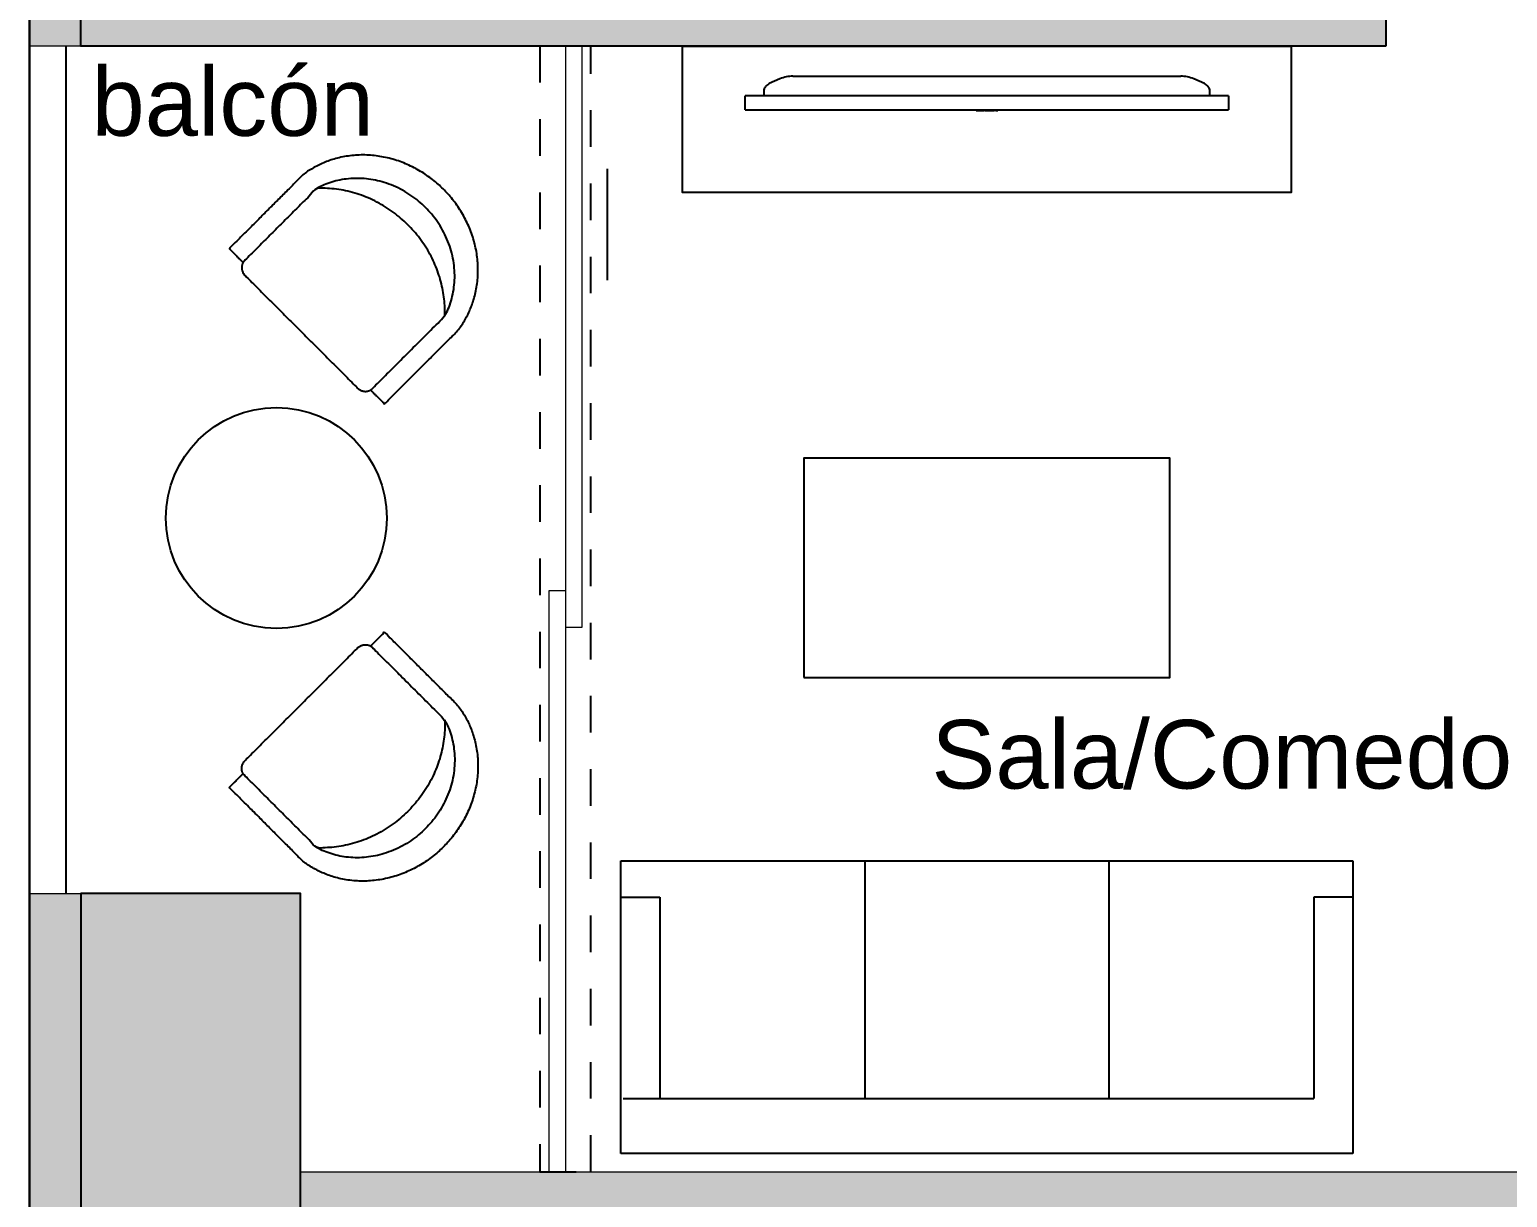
# Model space of a CAD drawing. Header units: metres. Extents: x -598 to 357, y -242 to 574.
# Drawn here: x -257.279 to -253.241, y 299.464 to 302.655 of the extents above; entities that cross this region are included whole.
import ezdxf

# ---------------------------------------------------------------- set-up
doc = ezdxf.new("R2010")
doc.units = ezdxf.units.M
doc.linetypes.add('xref_Nivel TIPICO$0$HIDDEN2', pattern=[0.1875, 0.125, -0.0625])
for name, color, linetype in [('APTOS_SPZ_MCH_N2 MUNI$0$DUCTOS', 1, 'Continuous'), ('APTOS_SPZ_MCH_N2 MUNI$0$Muebles', 1, 'Continuous'), ('MINUSV', 7, 'Continuous'), ('T-texto', 8, 'Continuous'), ('xref_Nivel PB$0$B-baranda', 2, 'Continuous'), ('xref_Nivel TIPICO$0$D-dintel mamposteria', 1, 'Continuous'), ('xref_Nivel TIPICO$0$H-hatch mamposteria', 8, 'Continuous'), ('xref_Nivel TIPICO$0$H-hatch tablayeso', 9, 'Continuous'), ('xref_Nivel TIPICO$0$M-muebles', 1, 'Continuous'), ('xref_Nivel TIPICO$0$M-muro tablayeso', 4, 'Continuous'), ('xref_Nivel TIPICO$0$V-ventana', 1, 'Continuous')]:
    doc.layers.add(name, color=color, linetype=linetype)
doc.layers.add('Muro Mamspoteria', color=5, linetype='Continuous', lineweight=9)
doc.layers.add('xref_Nivel TIPICO$0$P-puerta', color=1, linetype='Continuous', lineweight=18)
doc.styles.get("Standard").update_dxf_attribs({"font": 'arial.ttf'})

# ---------------------------------------------------------------- blocks, each defined once
blk = doc.blocks.new('columna')
at = {"true_color": 0x939598}
h = blk.add_hatch(color=252, dxfattribs=at)
h.dxf.hatch_style = 1
h.paths.add_polyline_path([(154.7475, 259.8959), (155.6475, 259.8959), (155.6475, 259.2959), (154.7475, 259.2959)])
at = {"color": 252, "true_color": 0x939598}
blk.add_lwpolyline([(154.7475, 259.8959), (155.6475, 259.8959), (155.6475, 259.2959), (154.7475, 259.2959), (154.7475, 259.8959)], dxfattribs=at)
blk = doc.blocks.new('silla')
at = {"layer": 'APTOS_SPZ_MCH_N2 MUNI$0$Muebles'}
for points, weights, knots in [([(-124.698, 276.465), (-124.698, 276.4383), (-124.698, 276.4116), (-124.5567, 276.4116), (-124.4153, 276.4116), (-124.1708, 276.4416), (-124.1694, 276.7101), (-124.1681, 276.9786), (-124.4123, 277.0115), (-124.5552, 277.0115), (-124.698, 277.0115), (-124.698, 276.9851), (-124.698, 276.9586)], [1, 1, 1, 1, 1, 0.747428878724, 1, 0.747428878724, 1, 1, 1, 1, 1], [0, 0, 0, 1, 1, 2, 2, 3.453226, 3.453226, 4.906452, 4.906452, 5.906452, 5.906452, 6.906452, 6.906452, 6.906452]), ([(-124.4123, 276.4645), (-124.3069, 276.5613), (-124.3069, 276.7116), (-124.3069, 276.8619), (-124.4123, 276.9586), (-124.5521, 276.9586), (-124.6919, 276.9586), (-124.7033, 276.9586), (-124.7113, 276.9498), (-124.7194, 276.941), (-124.7194, 276.9286), (-124.7194, 276.7116), (-124.7194, 276.4945), (-124.7194, 276.4645), (-124.6919, 276.4645), (-124.5521, 276.4645), (-124.4123, 276.4645), (-124.2394, 276.516), (-124.2394, 276.7116), (-124.2394, 276.9072), (-124.4123, 276.9586)], [1, 0.906586410907, 1, 0.906586410907, 1, 1, 1, 0.923879532511, 1, 0.923879532511, 1, 1, 1, 0.707106781189, 1, 1, 1, 0.794674166831, 1, 0.794674166831, 1], [0, 0, 0, 0.871345, 0.871345, 1.74269, 1.74269, 2.74269, 2.74269, 3.528088, 3.528088, 4.313487, 4.313487, 5.313487, 5.313487, 6.884283, 6.884283, 7.884283, 7.884283, 9.188934, 9.188934, 10.493586, 10.493586, 10.493586])]:
    blk.add_rational_spline(points, weights, degree=2, knots=knots, dxfattribs=at)
blk = doc.blocks.new('*U268')
at = {"layer": 'xref_Nivel TIPICO$0$D-dintel mamposteria', "linetype": 'xref_Nivel TIPICO$0$HIDDEN2', "ltscale": 0.5}
blk.add_lwpolyline([(0.14, 0), (0, 0), (0, 3.0756), (0.14, 3.0756)], close=True, dxfattribs=at)
blk = doc.blocks.new('xref_Nivel TIPICO$0$Television_Panasonic_54quot_Plasma_Wall_Mounted_10523 - Television_Panasonic_54quot_Plasma_Wall_Mounted_10523-13820842-AMUEBLADAS N8 _18_34')
at = {"layer": 'xref_Nivel TIPICO$0$M-muebles'}
for p, q in [((-0.6604, 0.2423), (0.6604, 0.2423)), ((-0.6604, 0.2423), (-0.6604, 0.2042)), ((-0.0293, 0.2439), (-0.0258, 0.2439)), ((-0.0293, 0.2439), (-0.0293, 0.2423)), ((-0.0281, 0.2439), (-0.0257, 0.2439)), ((-0.0281, 0.2439), (-0.0281, 0.2423)), ((-0.0258, 0.2439), (-0.0244, 0.2439)), ((-0.0258, 0.2439), (-0.0258, 0.2423)), ((-0.0258, 0.2439), (-0.0258, 0.2423)), ((-0.0257, 0.2439), (-0.024, 0.2439)), ((-0.0257, 0.2439), (-0.0257, 0.2423)), ((-0.0257, 0.2439), (-0.0257, 0.2423)), ((-0.0245, 0.2439), (-0.0245, 0.2423)), ((-0.0244, 0.2439), (-0.0233, 0.2439)), ((-0.0244, 0.2439), (-0.0244, 0.2423)), ((-0.024, 0.2439), (-0.0234, 0.2439)), ((-0.024, 0.2423), (-0.024, 0.2439)), ((-0.0237, 0.2439), (-0.0237, 0.2423)), ((-0.0234, 0.2439), (-0.0234, 0.2423)), ((-0.0233, 0.2439), (-0.0226, 0.2439)), ((-0.0233, 0.2439), (-0.0233, 0.2423)), ((-0.023, 0.2439), (-0.023, 0.2423)), ((-0.0226, 0.2439), (-0.0223, 0.2439)), ((-0.0226, 0.2439), (-0.0226, 0.2423)), ((-0.0223, 0.2439), (-0.0223, 0.2423)), ((-0.0211, 0.2439), (-0.0209, 0.2439)), ((-0.0211, 0.2439), (-0.0211, 0.2423)), ((-0.021, 0.2439), (-0.0204, 0.2439)), ((-0.021, 0.2439), (-0.021, 0.2423)), ((-0.0209, 0.2439), (-0.0203, 0.2439)), ((-0.0209, 0.2439), (-0.0209, 0.2423)), ((-0.0205, 0.2439), (-0.0205, 0.2423)), ((-0.0204, 0.2439), (-0.0194, 0.2439)), ((-0.0204, 0.2439), (-0.0204, 0.2423)), ((-0.0203, 0.2439), (-0.0195, 0.2439)), ((-0.0203, 0.2439), (-0.0203, 0.2423)), ((-0.0198, 0.2439), (-0.0198, 0.2423)), ((-0.0195, 0.2439), (-0.0185, 0.2439)), ((-0.0195, 0.2439), (-0.0195, 0.2423)), ((-0.0194, 0.2439), (-0.0179, 0.2439)), ((-0.0194, 0.2439), (-0.0194, 0.2423)), ((-0.0193, 0.2439), (-0.0186, 0.2439)), ((-0.0193, 0.2439), (-0.0193, 0.2423)), ((-0.0192, 0.2439), (-0.0192, 0.2423)), ((-0.0188, 0.2439), (-0.0188, 0.2423)), ((-0.0186, 0.2439), (-0.0174, 0.2439)), ((-0.0186, 0.2439), (-0.0186, 0.2423)), ((-0.0185, 0.2439), (-0.0164, 0.2439)), ((-0.0185, 0.2439), (-0.0185, 0.2423)), ((-0.0183, 0.2439), (-0.0183, 0.2423)), ((-0.018, 0.2439), (-0.018, 0.2423)), ((-0.0179, 0.2439), (-0.0165, 0.2439)), ((-0.0179, 0.2439), (-0.0179, 0.2423)), ((-0.0175, 0.2439), (-0.0175, 0.2423)), ((-0.0174, 0.2439), (-0.0166, 0.2439)), ((-0.0174, 0.2439), (-0.0174, 0.2423)), ((-0.0167, 0.2439), (-0.0167, 0.2423)), ((-0.0166, 0.2439), (-0.0164, 0.2439)), ((-0.0166, 0.2439), (-0.0166, 0.2423)), ((-0.0165, 0.2439), (-0.0157, 0.2439)), ((-0.0165, 0.2439), (-0.0165, 0.2423)), ((-0.0164, 0.2423), (-0.0164, 0.2439)), ((-0.0164, 0.2423), (-0.0164, 0.2439)), ((-0.0164, 0.2439), (-0.0164, 0.2423)), ((-0.0161, 0.2439), (-0.0161, 0.2423)), ((-0.0157, 0.2439), (-0.0153, 0.2439)), ((-0.0157, 0.2439), (-0.0157, 0.2423)), ((-0.0153, 0.2439), (-0.0152, 0.2439)), ((-0.0153, 0.2439), (-0.0153, 0.2423)), ((-0.0152, 0.2439), (-0.0152, 0.2439)), ((-0.0152, 0.2439), (-0.0149, 0.2439)), ((-0.0152, 0.2439), (-0.0152, 0.2423)), ((-0.0152, 0.2439), (-0.0152, 0.2423)), ((-0.0152, 0.2439), (-0.0152, 0.2423)), ((-0.0149, 0.2439), (-0.0149, 0.2423)), ((-0.0136, 0.2439), (-0.0125, 0.2439)), ((-0.0136, 0.2439), (-0.0136, 0.2423)), ((-0.0125, 0.2439), (-0.0103, 0.2439)), ((-0.0125, 0.2439), (-0.0125, 0.2423)), ((-0.0125, 0.2439), (-0.0125, 0.2423)), ((-0.0119, 0.2439), (-0.0119, 0.2423)), ((-0.0106, 0.2439), (-0.0106, 0.2423)), ((-0.0103, 0.2439), (-0.0092, 0.2439)), ((-0.0103, 0.2439), (-0.0103, 0.2423)), ((-0.0094, 0.2439), (-0.0094, 0.2423)), ((-0.0092, 0.2439), (-0.0085, 0.2439)), ((-0.0092, 0.2439), (-0.0092, 0.2423)), ((-0.0085, 0.2439), (-0.0081, 0.2439)), ((-0.0085, 0.2439), (-0.0085, 0.2423)), ((-0.0081, 0.2439), (-0.0081, 0.2439)), ((-0.0081, 0.2439), (-0.0081, 0.2423)), ((-0.0081, 0.2439), (-0.0081, 0.2423)), ((-0.0067, 0.2439), (-0.0065, 0.2439)), ((-0.0067, 0.2439), (-0.0067, 0.2423)), ((-0.0066, 0.2439), (-0.0061, 0.2439)), ((-0.0066, 0.2439), (-0.0066, 0.2423)), ((-0.0065, 0.2439), (-0.0059, 0.2439)), ((-0.0065, 0.2439), (-0.0065, 0.2423)), ((-0.0061, 0.2439), (-0.0051, 0.2439)), ((-0.0061, 0.2439), (-0.0061, 0.2423)), ((-0.0061, 0.2439), (-0.0061, 0.2423)), ((-0.0059, 0.2439), (-0.0051, 0.2439)), ((-0.0059, 0.2439), (-0.0059, 0.2423)), ((-0.0054, 0.2439), (-0.0054, 0.2423)), ((-0.0051, 0.2439), (-0.0041, 0.2439)), ((-0.0051, 0.2439), (-0.0035, 0.2439)), ((-0.0051, 0.2439), (-0.0051, 0.2423)), ((-0.0051, 0.2439), (-0.0051, 0.2423)), ((-0.005, 0.2439), (-0.0042, 0.2439)), ((-0.005, 0.2439), (-0.005, 0.2423)), ((-0.0049, 0.2439), (-0.0049, 0.2423)), ((-0.0044, 0.2439), (-0.0044, 0.2423)), ((-0.0042, 0.2439), (-0.003, 0.2439)), ((-0.0042, 0.2439), (-0.0042, 0.2423)), ((-0.0041, 0.2439), (-0.0021, 0.2439)), ((-0.0041, 0.2439), (-0.0041, 0.2423)), ((-0.0039, 0.2439), (-0.0039, 0.2423)), ((-0.0037, 0.2439), (-0.0037, 0.2423)), ((-0.0035, 0.2439), (-0.0021, 0.2439)), ((-0.0035, 0.2439), (-0.0035, 0.2423)), ((-0.0032, 0.2439), (-0.0032, 0.2423)), ((-0.003, 0.2439), (-0.0022, 0.2439)), ((-0.003, 0.2439), (-0.003, 0.2423)), ((-0.0024, 0.2439), (-0.0024, 0.2423)), ((-0.0022, 0.2439), (-0.0021, 0.2439)), ((-0.0022, 0.2439), (-0.0022, 0.2423)), ((-0.0021, 0.2439), (-0.0013, 0.2439)), ((-0.0021, 0.2423), (-0.0021, 0.2439)), ((-0.0021, 0.2423), (-0.0021, 0.2439)), ((-0.0021, 0.2439), (-0.0021, 0.2423)), ((-0.0021, 0.2439), (-0.0021, 0.2423)), ((-0.0018, 0.2439), (-0.0018, 0.2423)), ((-0.0013, 0.2439), (-0.0009, 0.2439)), ((-0.0013, 0.2439), (-0.0013, 0.2423)), ((-0.0009, 0.2439), (-0.0009, 0.2439)), ((-0.0009, 0.2439), (-0.0008, 0.2439)), ((-0.0009, 0.2439), (-0.0009, 0.2423)), ((-0.0009, 0.2439), (-0.0009, 0.2423)), ((-0.0009, 0.2439), (-0.0009, 0.2423)), ((-0.0008, 0.2439), (-0.0006, 0.2439)), ((-0.0008, 0.2439), (-0.0008, 0.2423)), ((-0.0006, 0.2439), (-0.0006, 0.2423)), ((0.0003, 0.2439), (0.0015, 0.2439)), ((0.0003, 0.2423), (0.0003, 0.2439)), ((0.0004, 0.2439), (0.0007, 0.2439)), ((0.0004, 0.2439), (0.0004, 0.2423)), ((0.0007, 0.2439), (0.0012, 0.2439)), ((0.0007, 0.2439), (0.0007, 0.2423)), ((0.0007, 0.2439), (0.0007, 0.2423)), ((0.0012, 0.2439), (0.002, 0.2439)), ((0.0012, 0.2439), (0.0012, 0.2423)), ((0.0012, 0.2439), (0.0012, 0.2423)), ((0.0015, 0.2439), (0.002, 0.2439)), ((0.0015, 0.2439), (0.0015, 0.2423)), ((0.0015, 0.2439), (0.0015, 0.2423)), ((0.0019, 0.2439), (0.0032, 0.2439)), ((0.0019, 0.2439), (0.0019, 0.2423)), ((0.002, 0.2439), (0.0033, 0.2439)), ((0.002, 0.2439), (0.003, 0.2439)), ((0.002, 0.2439), (0.002, 0.2423)), ((0.002, 0.2439), (0.002, 0.2423)), ((0.003, 0.2439), (0.0044, 0.2439)), ((0.003, 0.2439), (0.003, 0.2423)), ((0.0031, 0.2439), (0.0031, 0.2423)), ((0.0032, 0.2439), (0.0049, 0.2439)), ((0.0032, 0.2439), (0.0032, 0.2423)), ((0.0032, 0.2439), (0.0032, 0.2423)), ((0.0032, 0.2439), (0.0032, 0.2423)), ((0.0033, 0.2439), (0.0044, 0.2439)), ((0.0033, 0.2439), (0.0033, 0.2423)), ((0.0041, 0.2439), (0.0041, 0.2423)), ((0.0044, 0.2439), (0.0053, 0.2439)), ((0.0044, 0.2439), (0.0044, 0.2423)), ((0.0044, 0.2439), (0.0044, 0.2423)), ((0.0045, 0.2439), (0.0045, 0.2423)), ((0.0047, 0.2439), (0.0047, 0.2423)), ((0.0049, 0.2439), (0.0057, 0.2439)), ((0.0049, 0.2439), (0.0049, 0.2423)), ((0.0053, 0.2439), (0.0057, 0.2439)), ((0.0053, 0.2439), (0.0053, 0.2423)), ((0.0057, 0.2439), (0.006, 0.2439)), ((0.0057, 0.2439), (0.0057, 0.2423)), ((0.0057, 0.2439), (0.0057, 0.2423)), ((0.0057, 0.2439), (0.0057, 0.2423)), ((0.006, 0.2439), (0.006, 0.2423)), ((0.007, 0.2439), (0.008, 0.2439)), ((0.007, 0.2423), (0.007, 0.2439)), ((0.0079, 0.2439), (0.0079, 0.2423)), ((0.008, 0.2439), (0.0101, 0.2439)), ((0.008, 0.2439), (0.008, 0.2423)), ((0.0082, 0.2439), (0.0087, 0.2439)), ((0.0082, 0.2439), (0.0082, 0.2423)), ((0.0087, 0.2439), (0.0101, 0.2439)), ((0.0087, 0.2439), (0.0087, 0.2423)), ((0.0087, 0.2439), (0.0087, 0.2423)), ((0.0101, 0.2439), (0.0123, 0.2439)), ((0.0101, 0.2439), (0.0115, 0.2439)), ((0.0101, 0.2423), (0.0101, 0.2439)), ((0.0101, 0.2439), (0.0101, 0.2423)), ((0.0101, 0.2439), (0.0101, 0.2423)), ((0.0101, 0.2439), (0.0101, 0.2423)), ((0.0115, 0.2439), (0.012, 0.2439)), ((0.0115, 0.2439), (0.0115, 0.2423)), ((0.0115, 0.2439), (0.0115, 0.2423)), ((0.0117, 0.2439), (0.0117, 0.2423)), ((0.012, 0.2439), (0.012, 0.2423)), ((0.0123, 0.2439), (0.0132, 0.2439)), ((0.0123, 0.2439), (0.0123, 0.2423)), ((0.0128, 0.2439), (0.0128, 0.2423)), ((0.0132, 0.2439), (0.0132, 0.2423)), ((0.0145, 0.2439), (0.0157, 0.2439)), ((0.0145, 0.2439), (0.0145, 0.2423)), ((0.0157, 0.2439), (0.0178, 0.2439)), ((0.0157, 0.2439), (0.0157, 0.2423)), ((0.0157, 0.2439), (0.0157, 0.2423)), ((0.0162, 0.2439), (0.0162, 0.2423)), ((0.0175, 0.2439), (0.0175, 0.2423)), ((0.0178, 0.2439), (0.0189, 0.2439)), ((0.0178, 0.2439), (0.0178, 0.2423)), ((0.0188, 0.2439), (0.0188, 0.2423)), ((0.0189, 0.2439), (0.0197, 0.2439)), ((0.0189, 0.2439), (0.0189, 0.2423)), ((0.0197, 0.2439), (0.02, 0.2439)), ((0.0197, 0.2439), (0.0197, 0.2423)), ((0.02, 0.2439), (0.0201, 0.2439)), ((0.02, 0.2439), (0.02, 0.2423)), ((0.0201, 0.2439), (0.0201, 0.2423)), ((0.0217, 0.2439), (0.0229, 0.2439)), ((0.0217, 0.2439), (0.0229, 0.2439)), ((0.0217, 0.2439), (0.0217, 0.2423)), ((0.0217, 0.2439), (0.0217, 0.2423)), ((0.0229, 0.2439), (0.0229, 0.2423)), ((0.0229, 0.2439), (0.0229, 0.2423)), ((0.0243, 0.2439), (0.0247, 0.2439)), ((0.0243, 0.2439), (0.0243, 0.2423)), ((0.0247, 0.2439), (0.0258, 0.2439)), ((0.0247, 0.2439), (0.0247, 0.2423)), ((0.0252, 0.2439), (0.0252, 0.2423)), ((0.0255, 0.2439), (0.026, 0.2439)), ((0.0255, 0.2439), (0.0255, 0.2423)), ((0.0258, 0.2439), (0.0274, 0.2439)), ((0.0258, 0.2439), (0.0258, 0.2423)), ((0.026, 0.2439), (0.0273, 0.2439)), ((0.026, 0.2439), (0.026, 0.2423)), ((0.026, 0.2439), (0.026, 0.2423)), ((0.0273, 0.2439), (0.0285, 0.2439)), ((0.0273, 0.2439), (0.0273, 0.2423)), ((0.0274, 0.2439), (0.0292, 0.2439)), ((0.0274, 0.2439), (0.0274, 0.2423)), ((0.0274, 0.2439), (0.0274, 0.2423)), ((0.0274, 0.2439), (0.0274, 0.2423)), ((0.0283, 0.2439), (0.0283, 0.2423)), ((0.0285, 0.2439), (0.029, 0.2439)), ((0.0285, 0.2439), (0.0285, 0.2423)), ((0.0289, 0.2439), (0.0289, 0.2423)), ((0.029, 0.2439), (0.0302, 0.2439)), ((0.029, 0.2423), (0.029, 0.2439)), ((0.0292, 0.2439), (0.03, 0.2439)), ((0.0292, 0.2439), (0.0292, 0.2423)), ((0.0292, 0.2439), (0.0292, 0.2423)), ((0.03, 0.2439), (0.03, 0.2423)), ((0.0302, 0.2439), (0.0302, 0.2423)), ((0.6604, 0.2042), (0.6604, 0.2423)), ((0.6604, 0.2042), (-0.6604, 0.2042)), ((-0.6096, 0.1941), (-0.6096, 0.2042)), ((0.6096, 0.2042), (0.6096, 0.1941)), ((-0.5652, 0.1582), (-0.5943, 0.1708)), ((0.5943, 0.1708), (0.5652, 0.1582)), ((-0.5297, 0.1508), (0.5297, 0.1508))]:
    blk.add_line(p, q, dxfattribs=at)
for points, knots in [([(-0.5943, 0.1708), (-0.5961, 0.1716), (-0.5996, 0.1736), (-0.6031, 0.177), (-0.6055, 0.1802), (-0.6075, 0.1836), (-0.6091, 0.1882), (-0.6096, 0.1922), (-0.6096, 0.1941)], [0, 0, 0, 0, 0.2, 0.4, 0.5, 0.6, 0.8, 1, 1, 1, 1]), ([(0.6096, 0.1941), (0.6096, 0.1922), (0.6091, 0.1882), (0.6075, 0.1836), (0.6055, 0.1802), (0.6031, 0.177), (0.5995, 0.1736), (0.5962, 0.1716), (0.5943, 0.1708)], [-1, -1, -1, -1, -0.8, -0.6, -0.5, -0.4, -0.2, 0, 0, 0, 0])]:
    blk.add_open_spline(points, degree=3, knots=knots, dxfattribs=at)
for points in [[(-0.5297, 0.1508), (-0.5358, 0.1508), (-0.548, 0.1521), (-0.5596, 0.1557), (-0.5652, 0.1582)], [(0.5652, 0.1582), (0.5595, 0.1557), (0.548, 0.1521), (0.5359, 0.1508), (0.5297, 0.1508)]]:
    blk.add_open_spline(points, degree=3, dxfattribs=at)
blk = doc.blocks.new('xref_Nivel TIPICO$0$SILLONES')
at = {"layer": 'xref_Nivel TIPICO$0$M-muebles'}
for p, q in [((-1.0524, 0.524), (-1.0524, -0.276)), ((0.9476, -0.276), (0.9476, 0.524)), ((-0.9458, -0.176), (-0.9458, 0.374)), ((-0.3858, -0.276), (-0.3858, 0.374)), ((0.2809, -0.276), (0.2809, 0.374)), ((0.8409, -0.176), (0.8409, 0.374)), ((-1.0524, -0.176), (-0.9458, -0.176)), ((0.9476, -0.176), (0.8409, -0.176)), ((-1.0524, -0.276), (0.9476, -0.276))]:
    blk.add_line(p, q, dxfattribs=at)
for points in [[(0.9476, 0.524), (-1.0524, 0.524)], [(-1.0458, 0.374), (0.8409, 0.374)]]:
    blk.add_lwpolyline(points, dxfattribs=at)
blk = doc.blocks.new('*U261')
at = {"layer": 'xref_Nivel TIPICO$0$H-hatch tablayeso', "transparency": 33554559}
h = blk.add_hatch(color=256, dxfattribs=at)
h.dxf.hatch_style = 1
h.paths.add_polyline_path([(0, 90), (0, 0), (3565, 0), (3565, 90)])
at = {"layer": 'xref_Nivel TIPICO$0$M-muro tablayeso'}
blk.add_lwpolyline([(3565, 0), (0, 0), (0, 90), (3565, 90), (3565, 0)], dxfattribs=at)

msp = doc.modelspace()

# ---------------------------------------------------------------- hatches: boundary and pattern name
at = {"layer": 'xref_Nivel TIPICO$0$H-hatch mamposteria', "transparency": 33554585}
h = msp.add_hatch(color=256, dxfattribs=at)
h.dxf.hatch_style = 1
h.paths.add_polyline_path([(-243.8209, 300.2734), (-243.6809, 300.2734), (-243.6809, 301.9595), (-243.8209, 301.9595)], flags=17)
h.paths.add_polyline_path([(-242.6778, 304.9192), (-242.6788, 307.7945), (-242.8188, 307.7945), (-242.8178, 304.9192)])
h.paths.add_polyline_path([(-243.7788, 291.8835), (-243.7788, 291.6835), (-244.0782, 291.6827), (-244.0782, 291.713), (-244.0982, 291.7139), (-244.0603, 291.8827)], flags=17)
h.paths.add_polyline_path([(-251.5387, 299.3945), (-251.5387, 299.5345), (-256.5387, 299.5345), (-256.5387, 299.3945)], flags=17)
h.paths.add_polyline_path([(-250.6387, 299.5345), (-250.6387, 299.3945), (-249.5787, 299.3945), (-249.5787, 295.7822), (-249.4387, 295.7822), (-249.4387, 300.2945), (-249.5787, 300.2945), (-249.5787, 299.5345)], flags=17)
h.paths.add_polyline_path([(-257.2787, 303.2953), (-257.1387, 303.2953), (-257.1387, 302.6101), (-257.2787, 302.6101)])
h.paths.add_polyline_path([(-257.1387, 303.8953), (-257.2787, 303.8953), (-257.2787, 308.8345), (-256.5387, 308.8345), (-256.5387, 308.6945), (-257.1387, 308.6945)])
h.paths.add_polyline_path([(-248.4448, 308.3045), (-248.4448, 308.4445), (-243.8788, 308.4445), (-243.8788, 308.3045)], flags=17)
h.paths.add_polyline_path([(-254.1337, 308.6945), (-254.1337, 308.8345), (-253.6587, 308.8345), (-253.6587, 308.6945)])
h.paths.add_polyline_path([(-257.2787, 300.2945), (-257.1387, 300.2945), (-257.1387, 299.3945), (-257.2787, 299.3945)])
h.paths.add_polyline_path([(-257.1387, 285.3959), (-257.2787, 285.3959), (-257.2787, 286.9289), (-256.0637, 286.9289), (-256.0637, 286.7889), (-257.1387, 286.7889)])
h.paths.add_polyline_path([(-257.1387, 280.3422), (-257.2787, 280.3422), (-257.2787, 282.4959), (-257.1387, 282.4959)])
h.paths.add_polyline_path([(-251.5387, 279.1284), (-251.6787, 279.1284), (-251.6787, 278.0199), (-253.0387, 278.0199), (-253.0387, 277.8799), (-251.6787, 277.8799), (-251.6787, 276.4718), (-251.1587, 276.4718), (-251.1587, 276.6118), (-251.5387, 276.6118)])
h.paths.add_polyline_path([(-247.1472, 288.8545), (-247.1472, 288.7145), (-249.4387, 288.7145), (-249.4387, 276.4718), (-249.9587, 276.4718), (-249.9587, 276.6118), (-249.5787, 276.6118), (-249.5787, 288.8545)])
h.paths.add_polyline_path([(-256.5387, 278.0199), (-256.5387, 277.8799), (-257.2787, 277.8799), (-257.2787, 279.3422), (-257.1387, 279.3422), (-257.1387, 278.0199)])
h.paths.add_polyline_path([(-257.2787, 284.3959), (-257.2777, 283.4959), (-257.1377, 283.4959), (-257.1387, 284.3959)])
h.paths.add_polyline_path([(-257.1387, 293.8359), (-257.2787, 293.8359), (-257.2787, 292.6835), (-257.1387, 292.6835)], flags=17)
h.paths.add_polyline_path([(-257.2787, 296.3689), (-255.745, 296.3689), (-255.745, 296.2289), (-257.1387, 296.2289), (-257.1377, 294.8359), (-257.2777, 294.8359)])
edge = h.paths.add_edge_path()
edge.add_line((-242.6783, 304.3505), (-242.8188, 304.3505))
edge.add_line((-242.8188, 304.3505), (-242.8188, 303.9995))
edge.add_line((-242.8188, 303.9995), (-244.4817, 303.9995))
edge.add_line((-244.4817, 303.9995), (-244.4817, 303.8595))
edge.add_line((-244.4817, 303.8595), (-242.6788, 303.8595))
edge.add_line((-242.6788, 303.8595), (-242.6788, 304.3505))
edge.add_line((-257.2777, 284.3959), (-257.1377, 284.3959))
edge.add_line((-242.6788, 290.9835), (-242.6788, 289.234))
edge.add_line((-242.6788, 289.234), (-245.489, 289.234))
edge.add_line((-247.6472, 289.8545), (-247.7872, 289.8545))
edge.add_line((-248.4448, 308.3065), (-248.4448, 308.4465))
edge.add_line((-243.4387, 277.32), (-243.4387, 277.46))
edge.add_line((-242.8191, 280.6731), (-242.6811, 280.6731))
edge.add_line((-242.8191, 281.2731), (-242.6815, 281.2731))
edge.add_line((-244.8918, 293.734), (-245.489, 293.734))
edge.add_line((-245.489, 293.734), (-245.489, 296.094))
edge.add_line((-245.489, 296.094), (-247.7872, 296.094))
edge.add_line((-247.7872, 296.094), (-247.7872, 296.334))
edge.add_line((-245.0642, 291.6835), (-245.0642, 291.7139))
edge.add_line((-245.0642, 291.7139), (-245.0462, 291.7139))
edge.add_line((-245.0462, 291.7139), (-245.0823, 291.8835))
edge.add_line((-243.8128, 293.934), (-242.8864, 293.934))
edge.add_line((-242.8864, 293.934), (-242.8864, 296.034))
edge.add_line((-242.8864, 296.034), (-245.289, 296.034))
edge.add_line((-245.289, 296.034), (-245.289, 293.934))
edge.add_line((-245.289, 293.934), (-244.8737, 293.934))
edge.add_line((-247.7872, 296.334), (-247.6472, 296.334))
edge.add_line((-247.6472, 296.334), (-247.6472, 296.234))
edge.add_line((-247.6472, 296.234), (-242.6788, 296.234))
edge.add_line((-242.6788, 296.234), (-242.6788, 293.734))
edge.add_line((-242.6788, 293.734), (-243.795, 293.734))
edge.add_line((-243.4387, 277.32), (-243.4387, 277.46))
edge.add_line((-243.4387, 277.46), (-242.8191, 277.46))
edge.add_line((-242.8191, 277.46), (-242.8191, 280.6731))
edge.add_line((-242.6811, 280.6731), (-242.6791, 277.32))
edge.add_line((-242.682, 281.2731), (-242.682, 282.1439))
edge.add_line((-242.682, 282.1439), (-242.8191, 282.1439))
edge.add_line((-242.6791, 277.32), (-243.4387, 277.32))
edge.add_line((-242.8191, 282.1439), (-242.8191, 281.2731))
edge.add_line((-242.6864, 290.9835), (-242.8864, 290.9835))
edge.add_line((-247.6472, 289.8545), (-247.6472, 291.1267))
edge.add_line((-247.6472, 291.1267), (-245.489, 291.1267))
edge.add_line((-245.489, 291.1267), (-245.489, 289.234))
edge.add_line((-245.489, 291.2667), (-247.7872, 291.2667))
edge.add_line((-247.7872, 291.2667), (-247.7872, 289.8545))
edge.add_line((-245.0823, 291.8835), (-245.489, 291.8835))
edge.add_line((-245.489, 291.8835), (-245.489, 291.2667))
edge.add_line((-245.289, 291.6835), (-245.0642, 291.6835))
edge.add_line((-242.8864, 290.9835), (-242.8864, 289.434))
edge.add_line((-242.8864, 289.434), (-245.289, 289.434))
edge.add_line((-245.289, 289.434), (-245.289, 291.6835))
h.paths.add_polyline_path([(-252.5387, 308.6945), (-252.5387, 308.8345), (-253.0587, 308.8345), (-253.0587, 308.6945)])
h.paths.add_polyline_path([(-251.5387, 308.8345), (-251.5387, 308.6945), (-249.5787, 308.6945), (-249.5787, 301.2945), (-249.4387, 301.2945), (-249.4387, 308.3045), (-249.0448, 308.3045), (-249.0448, 308.4445), (-249.4387, 308.4445), (-249.4387, 308.8345)])
h.paths.add_polyline_path([(-257.2775, 290.9835), (-257.1376, 290.9835), (-257.1364, 291.8835), (-257.2764, 291.8835)], flags=17)
h.paths.add_polyline_path([(-257.2785, 290.0945), (-249.5787, 290.0945), (-249.5787, 294.7822), (-249.4387, 294.7822), (-249.4387, 289.8545), (-249.5787, 289.8545), (-249.5787, 289.9545), (-257.2787, 289.9545)])
h.paths.add_polyline_path([(-249.4404, 282.4704), (-249.4387, 282.3304), (-242.6825, 282.3304), (-242.6825, 282.9439), (-242.6825, 282.9439), (-242.6834, 284.3959), (-242.8191, 284.3959), (-242.8208, 282.4704)], flags=16)
h.paths.add_polyline_path([(-247.7872, 302.3005), (-248.3387, 302.3026), (-248.3387, 302.1626), (-247.7872, 302.1605), (-247.7872, 297.334), (-247.6472, 297.334), (-247.6472, 300.9909), (-244.7209, 300.9909), (-244.7209, 301.1309), (-247.6472, 301.1309), (-247.6472, 305.3015), (-246.8109, 305.3015), (-246.8109, 305.4415), (-248.3387, 305.4415), (-248.3387, 305.3015), (-247.7872, 305.3015)], flags=17)

# ---------------------------------------------------------------- linework, layer by layer
at = {"layer": 'APTOS_SPZ_MCH_N2 MUNI$0$DUCTOS'}
msp.add_lwpolyline([(-249.4387, 282.3303), (-242.6791, 282.3304), (-242.681, 283.7395), (-242.1853, 283.7398), (-242.1834, 289.4277), (-242.6788, 289.4277), (-242.6788, 291.8773), (-243.0788, 291.8773), (-243.0788, 293.7277), (-242.6788, 293.7277), (-242.6788, 308.6882), (-243.8788, 308.6882), (-243.8788, 308.4382), (-249.4387, 308.4382), (-249.4387, 308.8282), (-257.2787, 308.8282), (-257.2787, 276.4656), (-249.4387, 276.4656), (-249.4387, 282.3304)], dxfattribs=at)
at = {"layer": 'APTOS_SPZ_MCH_N2 MUNI$0$Muebles'}
msp.add_lwpolyline([(-255.1633, 300.8845), (-254.1633, 300.8845), (-254.1633, 301.4845), (-255.1633, 301.4845), (-255.1633, 300.8845)], dxfattribs=at)
msp.add_circle((-256.6043, 301.3206), 0.3017, dxfattribs=at)
at = {"layer": 'Muro Mamspoteria', "lineweight": 0}
for p, q in [((-257.1387, 300.2945), (-257.1387, 299.3945)), ((-256.5387, 299.5345), (-251.5387, 299.5345))]:
    msp.add_line(p, q, dxfattribs=at)
at = {"layer": 'Muro Mamspoteria'}
for points in [[(-257.1387, 308.6945), (-257.1387, 302.6101), (-257.2787, 302.6101)], [(-257.2787, 300.2945), (-257.1387, 300.2945)]]:
    msp.add_lwpolyline(points, dxfattribs=at)
at = {"layer": 'Muro Mamspoteria', "lineweight": 0}
msp.add_lwpolyline([(-256.5387, 299.5345), (-256.5387, 299.3945)], dxfattribs=at)
at = {"layer": 'xref_Nivel PB$0$B-baranda'}
for points in [[(-257.2787, 296.3689), (-257.2787, 303.2953)], [(-257.1787, 300.2945), (-257.1787, 302.6101)]]:
    msp.add_lwpolyline(points, dxfattribs=at)
at = {"layer": 'xref_Nivel TIPICO$0$M-muebles'}
msp.add_lwpolyline([(-253.8318, 302.6101), (-253.8318, 302.2101), (-255.4947, 302.2101), (-255.4947, 302.6101)], close=True, dxfattribs=at)
at = {"layer": 'xref_Nivel TIPICO$0$P-puerta'}
msp.add_line((-255.8142, 302.6101), (-255.8142, 299.5345), dxfattribs=at)
for points in [[(-255.8142, 301.0223), (-255.7692, 301.0223), (-255.7692, 302.6101), (-255.8142, 302.6101)], [(-255.8592, 299.5345), (-255.8592, 301.1223), (-255.8142, 301.1223)]]:
    msp.add_lwpolyline(points, dxfattribs=at)
at = {"layer": 'xref_Nivel TIPICO$0$V-ventana'}
msp.add_lwpolyline([(-255.7, 301.9706), (-255.7, 302.2747)], dxfattribs=at)

# ---------------------------------------------------------------- block references
at = {"rotation": 45.00000000000455}
msp.add_blockref('silla', (27.3183, 194.3548), dxfattribs=at)
at = {"xscale": -1, "rotation": 134.9999999999955}
msp.add_blockref('silla', (27.3183, 408.2864), dxfattribs=at)
at = {"layer": 'MINUSV', "xscale": -1, "rotation": 270}
msp.add_blockref('columna', (-516.4346, 144.647), dxfattribs=at)
at = {"layer": 'Muro Mamspoteria', "lineweight": 0, "xscale": -1}
msp.add_blockref('*U268', (-255.745, 299.5345), dxfattribs=at)
at = {"layer": 'xref_Nivel TIPICO$0$M-muebles', "xscale": -1, "rotation": 180}
for name, p in [('xref_Nivel TIPICO$0$Television_Panasonic_54quot_Plasma_Wall_Mounted_10523 - Television_Panasonic_54quot_Plasma_Wall_Mounted_10523-13820842-AMUEBLADAS N8 _18_34', (-254.6633, 302.6783)), ('xref_Nivel TIPICO$0$SILLONES', (-254.6108, 300.1084))]:
    msp.add_blockref(name, p, dxfattribs=at)
at = {"layer": 'xref_Nivel TIPICO$0$M-muro tablayeso', "xscale": 0.001, "yscale": 0.001, "zscale": 0.001}
msp.add_blockref('*U261', (-257.1387, 302.6101), dxfattribs=at)

# ---------------------------------------------------------------- texts
at = {"layer": 'T-texto', "char_height": 0.1875}
for s, insert, attachment_point in [('balcón', (-257.1097, 302.5523), 1), ('Sala/Comedor', (-254.8148, 300.5789), 7)]:
    msp.add_mtext_dynamic_manual_height_columns(s, width=0.126065, gutter_width=0.9375, heights=[0], dxfattribs=dict(at, insert=insert, attachment_point=attachment_point))

doc.saveas('drawing.dxf')
